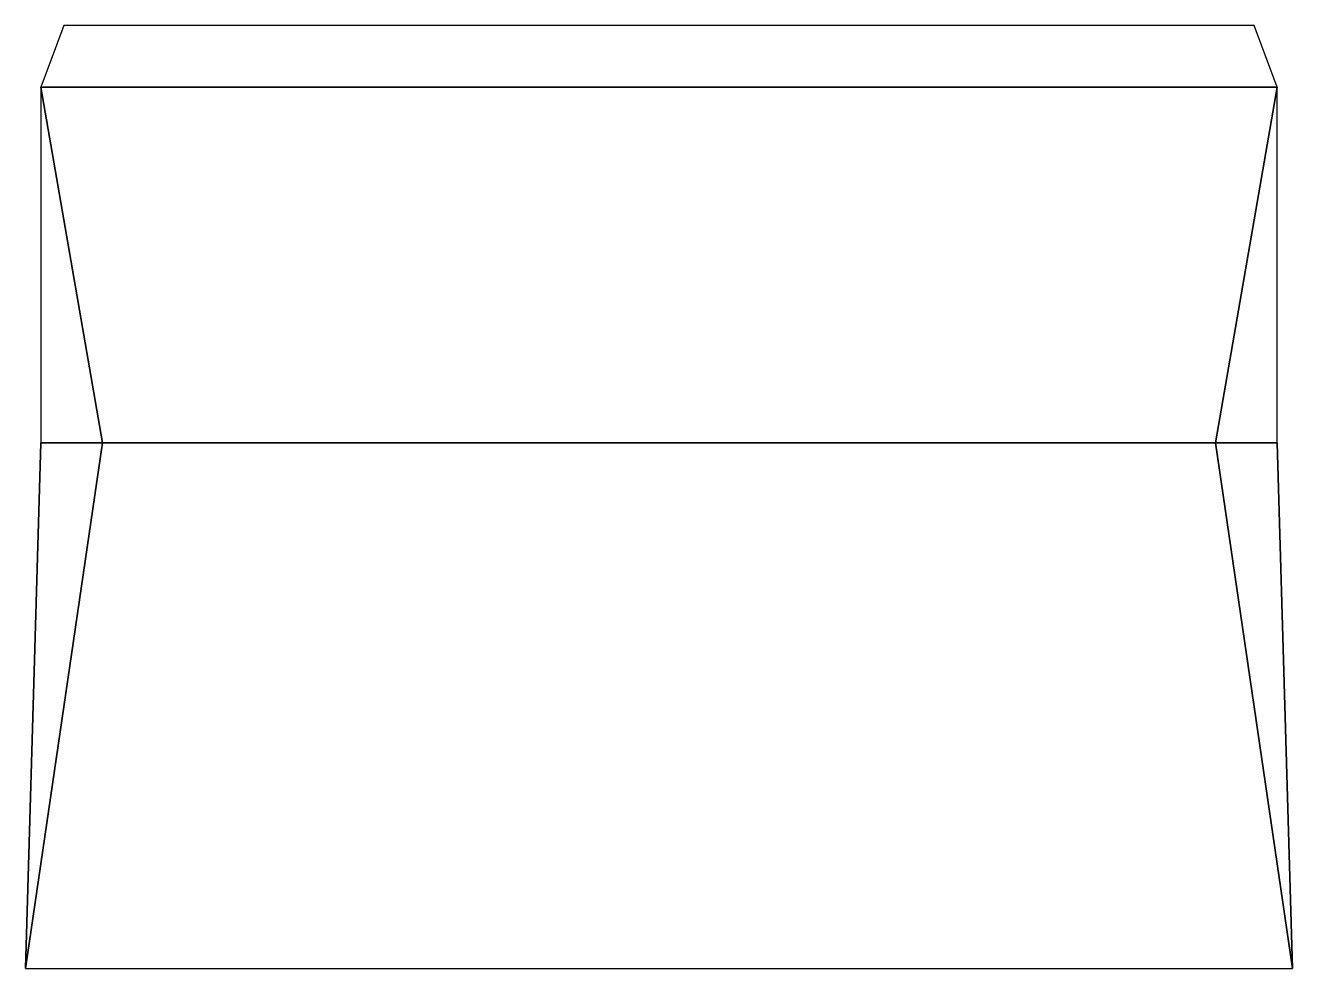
# Model space of a CAD drawing. Extents: x -0.82 to 0.82, y -0.4 to 0.82.
import ezdxf

# ---------------------------------------------------------------- set-up
doc = ezdxf.new("R2010")
doc.units = 0
doc.layers.add('TENT', color=3, linetype='CONTINUOUS')

msp = doc.modelspace()

# ---------------------------------------------------------------- linework, layer by layer
at = {"layer": 'TENT'}
for points in [[(-0.77, 0.82, 2.26), (-0.8, 0.74, 2.25), (0.8, 0.74, 2.25), (0.77, 0.82, 2.26)], [(-0.8, 0.74, 2.25), (-0.8, 0.28, 2.25), (-0.72, 0.28, 2.24), (-0.8, 0.74, 2.25)], [(-0.8, 0.74, 2.25), (-0.72, 0.28, 2.24), (0.72, 0.28, 2.24), (0.8, 0.74, 2.25)], [(0.8, 0.74, 2.25), (0.72, 0.28, 2.24), (0.8, 0.28, 2.25), (0.8, 0.74, 2.25)], [(-0.72, 0.28, 2.24), (-0.82, -0.4, 1.56), (0.82, -0.4, 1.56), (0.72, 0.28, 2.24)], [(-0.72, 0.28, 2.24), (-0.8, 0.28, 2.25), (-0.82, -0.4, 1.56), (-0.72, 0.28, 2.24)], [(-0.8, 0.28, 2.25), (-0.8, 0.28, 1.905), (-0.82, -0.4, 1.56), (-0.8, 0.28, 2.25)], [(0.72, 0.28, 2.24), (0.82, -0.4, 1.56), (0.8, 0.28, 2.25), (0.72, 0.28, 2.24)], [(0.8, 0.28, 2.25), (0.82, -0.4, 1.56), (0.8, 0.28, 1.905), (0.8, 0.28, 2.25)]]:
    msp.add_3dface(points, dxfattribs=at)

doc.saveas('drawing.dxf')
